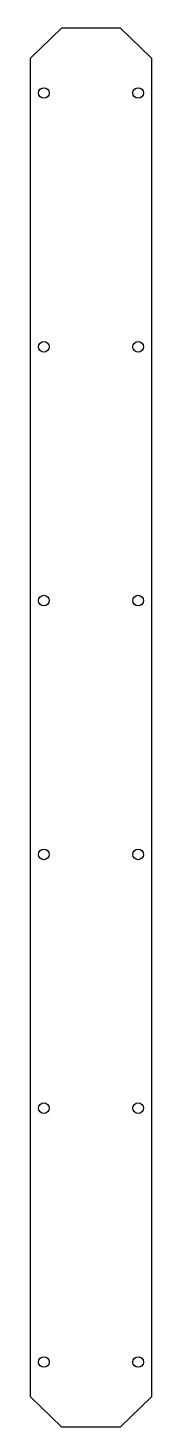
# Model space of a CAD drawing. Header units: metres. Extents: x 0 to 56, y -632 to 14.
import ezdxf

# ---------------------------------------------------------------- set-up
doc = ezdxf.new("R2010")
doc.units = ezdxf.units.M

msp = doc.modelspace()

# ---------------------------------------------------------------- linework, layer by layer
for p, q in [((0, 0), (14.35, 14)), ((14.35, 14), (41.34, 14)), ((41.34, 14), (55.69, 0)), ((0, -617.6), (0, 0)), ((55.69, 0), (55.69, -617.6)), ((14.35, -631.6), (0, -617.6)), ((55.69, -617.6), (41.34, -631.6)), ((41.34, -631.6), (14.35, -631.6))]:
    msp.add_line(p, q)
for centre in [(6.1, -16), (49.58, -16), (6.1, -133.12), (49.58, -133.12), (6.1, -250.24), (49.58, -250.24), (6.1, -367.36), (49.58, -367.36), (6.1, -484.48), (49.58, -484.48), (6.1, -601.6), (49.58, -601.6)]:
    msp.add_circle(centre, 2.45)

doc.saveas('drawing.dxf')
